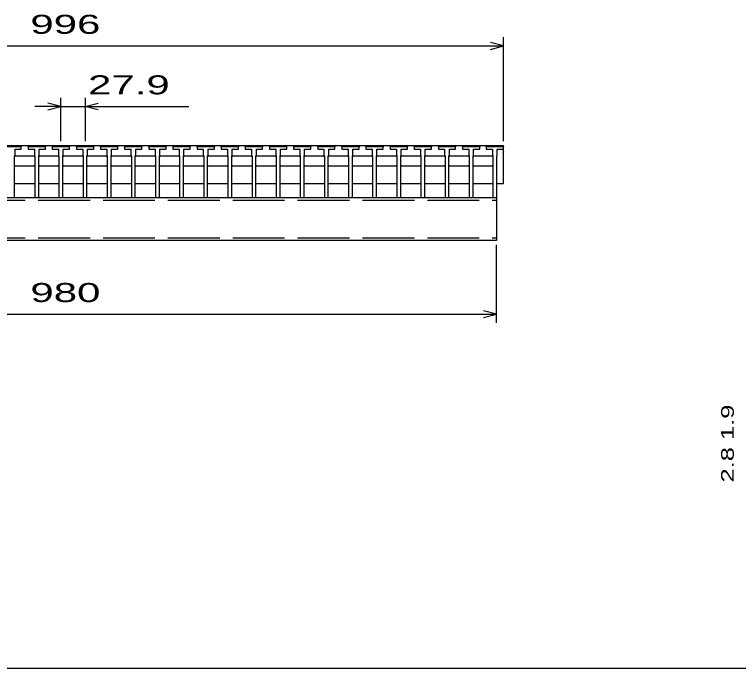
# Model space of a CAD drawing. Units: millimetres, scale not verified. Extents: x -1820 to 1731, y -1282 to 1054.
# Drawn here: x -988 to -151, y -1146 to -391 of the extents above; entities that cross this region are included whole.
import ezdxf
from ezdxf.enums import TextEntityAlignment as Align

# ---------------------------------------------------------------- set-up
doc = ezdxf.new("R2010")
doc.units = ezdxf.units.MM
doc.header["$LTSCALE"] = 10
doc.linetypes.add('DASHED', pattern=[7.5, 6, -1.5])
for name, color, linetype, lineweight in [('0_2', 150, 'Continuous', 25), ('16', 3, 'Continuous', 25), ('22', 2, 'Continuous', 25), ('32', 4, 'Continuous', 25)]:
    doc.layers.add(name, color=color, linetype=linetype, lineweight=lineweight)
doc.styles.add('ベクトル', font='')
doc.styles.get('ベクトル').set_extended_font_data('ベクトル')

msp = doc.modelspace()

# ---------------------------------------------------------------- linework, layer by layer
at = {"layer": '0_2'}
msp.add_line((1731, -1146.5), (-1729, -1146.5), dxfattribs=at)
at = {"layer": '16'}
for p, q in [((-1419, -542), (-423, -542)), ((-980.5, -543.5), (-1000.5, -543.5)), ((-984.4, -543.5), (-983.9, -542)), ((-983.9, -542), (-981, -542)), ((-981, -542), (-980.5, -543.5)), ((-980.5, -546.5), (-980.5, -543.5)), ((-972.6, -543.5), (-972.1, -542)), ((-972.6, -543.5), (-972.6, -546.5)), ((-952.6, -543.5), (-972.6, -543.5)), ((-972.1, -542), (-969.2, -542)), ((-969.2, -542), (-968.7, -543.5)), ((-964.55, -543.5), (-964.05, -542)), ((-964.05, -542), (-961.15, -542)), ((-961.15, -542), (-960.65, -543.5)), ((-956.5, -543.5), (-956, -542)), ((-956, -542), (-953.1, -542)), ((-953.1, -542), (-952.6, -543.5)), ((-952.6, -546.5), (-952.6, -543.5)), ((-944.7, -543.5), (-944.2, -542)), ((-944.7, -543.5), (-944.7, -546.5)), ((-924.7, -543.5), (-944.7, -543.5)), ((-944.2, -542), (-941.3, -542)), ((-941.3, -542), (-940.8, -543.5)), ((-936.65, -543.5), (-936.15, -542)), ((-936.15, -542), (-933.25, -542)), ((-933.25, -542), (-932.75, -543.5)), ((-928.6, -543.5), (-928.1, -542)), ((-928.1, -542), (-925.2, -542)), ((-925.2, -542), (-924.7, -543.5)), ((-924.7, -546.5), (-924.7, -543.5)), ((-916.8, -543.5), (-916.3, -542)), ((-916.8, -543.5), (-916.8, -546.5)), ((-896.8, -543.5), (-916.8, -543.5)), ((-916.3, -542), (-913.4, -542)), ((-913.4, -542), (-912.9, -543.5)), ((-908.75, -543.5), (-908.25, -542)), ((-908.25, -542), (-905.35, -542)), ((-905.35, -542), (-904.85, -543.5)), ((-900.7, -543.5), (-900.2, -542)), ((-900.2, -542), (-897.3, -542)), ((-897.3, -542), (-896.8, -543.5)), ((-896.8, -546.5), (-896.8, -543.5)), ((-888.9, -543.5), (-888.4, -542)), ((-888.9, -543.5), (-888.9, -546.5)), ((-868.9, -543.5), (-888.9, -543.5)), ((-888.4, -542), (-885.5, -542)), ((-885.5, -542), (-885, -543.5)), ((-880.85, -543.5), (-880.35, -542)), ((-880.35, -542), (-877.45, -542)), ((-877.45, -542), (-876.95, -543.5)), ((-872.8, -543.5), (-872.3, -542)), ((-872.3, -542), (-869.4, -542)), ((-869.4, -542), (-868.9, -543.5)), ((-868.9, -546.5), (-868.9, -543.5)), ((-861, -543.5), (-860.5, -542)), ((-861, -543.5), (-861, -546.5)), ((-841, -543.5), (-861, -543.5)), ((-860.5, -542), (-857.6, -542)), ((-857.6, -542), (-857.1, -543.5)), ((-852.95, -543.5), (-852.45, -542)), ((-852.45, -542), (-849.55, -542)), ((-849.55, -542), (-849.05, -543.5)), ((-844.9, -543.5), (-844.4, -542)), ((-844.4, -542), (-841.5, -542)), ((-841.5, -542), (-841, -543.5)), ((-841, -546.5), (-841, -543.5)), ((-833.1, -543.5), (-832.6, -542)), ((-833.1, -543.5), (-833.1, -546.5)), ((-813.1, -543.5), (-833.1, -543.5)), ((-832.6, -542), (-829.7, -542)), ((-829.7, -542), (-829.2, -543.5)), ((-825.05, -543.5), (-824.55, -542)), ((-824.55, -542), (-821.65, -542)), ((-821.65, -542), (-821.15, -543.5)), ((-817, -543.5), (-816.5, -542)), ((-816.5, -542), (-813.6, -542)), ((-813.6, -542), (-813.1, -543.5)), ((-813.1, -546.5), (-813.1, -543.5)), ((-805.2, -543.5), (-804.7, -542)), ((-805.2, -543.5), (-805.2, -546.5)), ((-785.2, -543.5), (-805.2, -543.5)), ((-804.7, -542), (-801.8, -542)), ((-801.8, -542), (-801.3, -543.5)), ((-797.15, -543.5), (-796.65, -542)), ((-796.65, -542), (-793.75, -542)), ((-793.75, -542), (-793.25, -543.5)), ((-789.1, -543.5), (-788.6, -542)), ((-788.6, -542), (-785.7, -542)), ((-785.7, -542), (-785.2, -543.5)), ((-785.2, -546.5), (-785.2, -543.5)), ((-777.3, -543.5), (-776.8, -542)), ((-777.3, -543.5), (-777.3, -546.5)), ((-757.3, -543.5), (-777.3, -543.5)), ((-776.8, -542), (-773.9, -542)), ((-773.9, -542), (-773.4, -543.5)), ((-769.25, -543.5), (-768.75, -542)), ((-768.75, -542), (-765.85, -542)), ((-765.85, -542), (-765.35, -543.5)), ((-761.2, -543.5), (-760.7, -542)), ((-760.7, -542), (-757.8, -542)), ((-757.8, -542), (-757.3, -543.5)), ((-757.3, -546.5), (-757.3, -543.5)), ((-749.4, -543.5), (-748.9, -542)), ((-749.4, -543.5), (-749.4, -546.5)), ((-729.4, -543.5), (-749.4, -543.5)), ((-748.9, -542), (-746, -542)), ((-746, -542), (-745.5, -543.5)), ((-741.35, -543.5), (-740.85, -542)), ((-740.85, -542), (-737.95, -542)), ((-737.95, -542), (-737.45, -543.5)), ((-733.3, -543.5), (-732.8, -542)), ((-732.8, -542), (-729.9, -542)), ((-729.9, -542), (-729.4, -543.5)), ((-729.4, -546.5), (-729.4, -543.5)), ((-721.5, -543.5), (-721, -542)), ((-721.5, -543.5), (-721.5, -546.5)), ((-701.5, -543.5), (-721.5, -543.5)), ((-721, -542), (-718.1, -542)), ((-718.1, -542), (-717.6, -543.5)), ((-713.45, -543.5), (-712.95, -542)), ((-712.95, -542), (-710.05, -542)), ((-710.05, -542), (-709.55, -543.5)), ((-705.4, -543.5), (-704.9, -542)), ((-704.9, -542), (-702, -542)), ((-702, -542), (-701.5, -543.5)), ((-701.5, -546.5), (-701.5, -543.5)), ((-693.6, -543.5), (-693.1, -542)), ((-693.6, -543.5), (-693.6, -546.5)), ((-673.6, -543.5), (-693.6, -543.5)), ((-693.1, -542), (-690.2, -542)), ((-690.2, -542), (-689.7, -543.5)), ((-685.55, -543.5), (-685.05, -542)), ((-685.05, -542), (-682.15, -542)), ((-682.15, -542), (-681.65, -543.5)), ((-677.5, -543.5), (-677, -542)), ((-677, -542), (-674.1, -542)), ((-674.1, -542), (-673.6, -543.5)), ((-673.6, -546.5), (-673.6, -543.5)), ((-665.7, -543.5), (-665.2, -542)), ((-665.7, -543.5), (-665.7, -546.5)), ((-645.7, -543.5), (-665.7, -543.5)), ((-665.2, -542), (-662.3, -542)), ((-662.3, -542), (-661.8, -543.5)), ((-657.65, -543.5), (-657.15, -542)), ((-657.15, -542), (-654.25, -542)), ((-654.25, -542), (-653.75, -543.5)), ((-649.6, -543.5), (-649.1, -542)), ((-649.1, -542), (-646.2, -542)), ((-646.2, -542), (-645.7, -543.5)), ((-645.7, -546.5), (-645.7, -543.5)), ((-637.8, -543.5), (-637.3, -542)), ((-637.8, -543.5), (-637.8, -546.5)), ((-617.8, -543.5), (-637.8, -543.5)), ((-637.3, -542), (-634.4, -542)), ((-634.4, -542), (-633.9, -543.5)), ((-629.75, -543.5), (-629.25, -542)), ((-629.25, -542), (-626.35, -542)), ((-626.35, -542), (-625.85, -543.5)), ((-621.7, -543.5), (-621.2, -542)), ((-621.2, -542), (-618.3, -542)), ((-618.3, -542), (-617.8, -543.5)), ((-617.8, -546.5), (-617.8, -543.5)), ((-609.9, -543.5), (-609.4, -542)), ((-609.9, -543.5), (-609.9, -546.5)), ((-589.9, -543.5), (-609.9, -543.5)), ((-609.4, -542), (-606.5, -542)), ((-606.5, -542), (-606, -543.5)), ((-601.85, -543.5), (-601.35, -542)), ((-601.35, -542), (-598.45, -542)), ((-598.45, -542), (-597.95, -543.5)), ((-593.8, -543.5), (-593.3, -542)), ((-593.3, -542), (-590.4, -542)), ((-590.4, -542), (-589.9, -543.5)), ((-589.9, -546.5), (-589.9, -543.5)), ((-582, -543.5), (-581.5, -542)), ((-582, -543.5), (-582, -546.5)), ((-562, -543.5), (-582, -543.5)), ((-581.5, -542), (-578.6, -542)), ((-578.6, -542), (-578.1, -543.5)), ((-573.95, -543.5), (-573.45, -542)), ((-573.45, -542), (-570.55, -542)), ((-570.55, -542), (-570.05, -543.5)), ((-565.9, -543.5), (-565.4, -542)), ((-565.4, -542), (-562.5, -542)), ((-562.5, -542), (-562, -543.5)), ((-562, -546.5), (-562, -543.5)), ((-554.1, -543.5), (-553.6, -542)), ((-554.1, -543.5), (-554.1, -546.5)), ((-534.1, -543.5), (-554.1, -543.5)), ((-553.6, -542), (-550.7, -542)), ((-550.7, -542), (-550.2, -543.5)), ((-546.05, -543.5), (-545.55, -542)), ((-545.55, -542), (-542.65, -542)), ((-542.65, -542), (-542.15, -543.5)), ((-538, -543.5), (-537.5, -542)), ((-537.5, -542), (-534.6, -542)), ((-534.6, -542), (-534.1, -543.5)), ((-534.1, -546.5), (-534.1, -543.5)), ((-526.2, -543.5), (-525.7, -542)), ((-526.2, -543.5), (-526.2, -546.5)), ((-506.2, -543.5), (-526.2, -543.5)), ((-525.7, -542), (-522.8, -542)), ((-522.8, -542), (-522.3, -543.5)), ((-518.15, -543.5), (-517.65, -542)), ((-517.65, -542), (-514.75, -542)), ((-514.75, -542), (-514.25, -543.5)), ((-510.1, -543.5), (-509.6, -542)), ((-509.6, -542), (-506.7, -542)), ((-506.7, -542), (-506.2, -543.5)), ((-506.2, -546.5), (-506.2, -543.5)), ((-498.3, -543.5), (-497.8, -542)), ((-498.3, -543.5), (-498.3, -546.5)), ((-478.3, -543.5), (-498.3, -543.5)), ((-497.8, -542), (-494.9, -542)), ((-494.9, -542), (-494.4, -543.5)), ((-490.25, -543.5), (-489.75, -542)), ((-489.75, -542), (-486.85, -542)), ((-486.85, -542), (-486.35, -543.5)), ((-482.2, -543.5), (-481.7, -542)), ((-481.7, -542), (-478.8, -542)), ((-478.8, -542), (-478.3, -543.5)), ((-478.3, -546.5), (-478.3, -543.5)), ((-470.4, -543.5), (-469.9, -542)), ((-470.4, -543.5), (-470.4, -546.5)), ((-450.4, -543.5), (-470.4, -543.5)), ((-469.9, -542), (-467, -542)), ((-467, -542), (-466.5, -543.5)), ((-462.35, -543.5), (-461.85, -542)), ((-461.85, -542), (-458.95, -542)), ((-458.95, -542), (-458.45, -543.5)), ((-454.3, -543.5), (-453.8, -542)), ((-453.8, -542), (-450.9, -542)), ((-450.9, -542), (-450.4, -543.5)), ((-450.4, -546.5), (-450.4, -543.5)), ((-443, -543.5), (-442.5, -542)), ((-443, -543.5), (-443, -546.5)), ((-423, -543.5), (-443, -543.5)), ((-442.5, -542), (-439.6, -542)), ((-439.6, -542), (-439.1, -543.5)), ((-434.95, -543.5), (-434.45, -542)), ((-434.45, -542), (-431.55, -542)), ((-431.55, -542), (-431.05, -543.5)), ((-426.9, -543.5), (-426.4, -542)), ((-426.4, -542), (-423.5, -542)), ((-423.5, -542), (-423, -543.5)), ((-423, -586), (-423, -542)), ((-423, -546.5), (-423, -543.5)), ((-987.75, -553.5), (-987.75, -546.5)), ((-987.75, -546.5), (-980.5, -546.5)), ((-972.6, -546.5), (-965.35, -546.5)), ((-965.35, -546.5), (-965.35, -553.5)), ((-959.85, -553.5), (-959.85, -546.5)), ((-959.85, -546.5), (-952.6, -546.5)), ((-944.7, -546.5), (-937.45, -546.5)), ((-937.45, -546.5), (-937.45, -553.5)), ((-931.95, -553.5), (-931.95, -546.5)), ((-931.95, -546.5), (-924.7, -546.5)), ((-916.8, -546.5), (-909.55, -546.5)), ((-909.55, -546.5), (-909.55, -553.5)), ((-904.05, -553.5), (-904.05, -546.5)), ((-904.05, -546.5), (-896.8, -546.5)), ((-888.9, -546.5), (-881.65, -546.5)), ((-881.65, -546.5), (-881.65, -553.5)), ((-876.15, -553.5), (-876.15, -546.5)), ((-876.15, -546.5), (-868.9, -546.5)), ((-861, -546.5), (-853.75, -546.5)), ((-853.75, -546.5), (-853.75, -553.5)), ((-848.25, -553.5), (-848.25, -546.5)), ((-848.25, -546.5), (-841, -546.5)), ((-833.1, -546.5), (-825.85, -546.5)), ((-825.85, -546.5), (-825.85, -553.5)), ((-820.35, -553.5), (-820.35, -546.5)), ((-820.35, -546.5), (-813.1, -546.5)), ((-805.2, -546.5), (-797.95, -546.5)), ((-797.95, -546.5), (-797.95, -553.5)), ((-792.45, -553.5), (-792.45, -546.5)), ((-792.45, -546.5), (-785.2, -546.5)), ((-777.3, -546.5), (-770.05, -546.5)), ((-770.05, -546.5), (-770.05, -553.5)), ((-764.55, -553.5), (-764.55, -546.5)), ((-764.55, -546.5), (-757.3, -546.5)), ((-749.4, -546.5), (-742.15, -546.5)), ((-742.15, -546.5), (-742.15, -553.5)), ((-736.65, -553.5), (-736.65, -546.5)), ((-736.65, -546.5), (-729.4, -546.5)), ((-721.5, -546.5), (-714.25, -546.5)), ((-714.25, -546.5), (-714.25, -553.5)), ((-708.75, -553.5), (-708.75, -546.5)), ((-708.75, -546.5), (-701.5, -546.5)), ((-693.6, -546.5), (-686.35, -546.5)), ((-686.35, -546.5), (-686.35, -553.5)), ((-680.85, -553.5), (-680.85, -546.5)), ((-680.85, -546.5), (-673.6, -546.5)), ((-665.7, -546.5), (-658.45, -546.5)), ((-658.45, -546.5), (-658.45, -553.5)), ((-652.95, -553.5), (-652.95, -546.5)), ((-652.95, -546.5), (-645.7, -546.5)), ((-637.8, -546.5), (-630.55, -546.5)), ((-630.55, -546.5), (-630.55, -553.5)), ((-625.05, -553.5), (-625.05, -546.5)), ((-625.05, -546.5), (-617.8, -546.5)), ((-609.9, -546.5), (-602.65, -546.5)), ((-602.65, -546.5), (-602.65, -553.5)), ((-597.15, -553.5), (-597.15, -546.5)), ((-597.15, -546.5), (-589.9, -546.5)), ((-582, -546.5), (-574.75, -546.5)), ((-574.75, -546.5), (-574.75, -553.5)), ((-569.25, -553.5), (-569.25, -546.5)), ((-569.25, -546.5), (-562, -546.5)), ((-554.1, -546.5), (-546.85, -546.5)), ((-546.85, -546.5), (-546.85, -553.5)), ((-541.35, -553.5), (-541.35, -546.5)), ((-541.35, -546.5), (-534.1, -546.5)), ((-526.2, -546.5), (-518.95, -546.5)), ((-518.95, -546.5), (-518.95, -553.5)), ((-513.45, -553.5), (-513.45, -546.5)), ((-513.45, -546.5), (-506.2, -546.5)), ((-498.3, -546.5), (-491.05, -546.5)), ((-491.05, -546.5), (-491.05, -553.5)), ((-485.55, -553.5), (-485.55, -546.5)), ((-485.55, -546.5), (-478.3, -546.5)), ((-470.4, -546.5), (-463.15, -546.5)), ((-463.15, -546.5), (-463.15, -553.5)), ((-457.65, -553.5), (-457.65, -546.5)), ((-457.65, -546.5), (-450.4, -546.5)), ((-443, -546.5), (-435.75, -546.5)), ((-435.75, -546.5), (-435.75, -553.5)), ((-430.25, -553.5), (-430.25, -546.5)), ((-430.25, -546.5), (-423, -546.5)), ((-988.25, -554), (-987.75, -553.5)), ((-988.25, -602), (-988.25, -554)), ((-988.25, -555), (-987.25, -554)), ((-987.25, -554), (-965.85, -554)), ((-965.85, -554), (-964.85, -555)), ((-965.35, -553.5), (-964.85, -554)), ((-964.85, -554), (-964.85, -602)), ((-960.35, -554), (-959.85, -553.5)), ((-960.35, -602), (-960.35, -554)), ((-960.35, -555), (-959.35, -554)), ((-959.35, -554), (-937.95, -554)), ((-937.95, -554), (-936.95, -555)), ((-937.45, -553.5), (-936.95, -554)), ((-936.95, -554), (-936.95, -602)), ((-932.45, -554), (-931.95, -553.5)), ((-932.45, -602), (-932.45, -554)), ((-932.45, -555), (-931.45, -554)), ((-931.45, -554), (-910.05, -554)), ((-910.05, -554), (-909.05, -555)), ((-909.55, -553.5), (-909.05, -554)), ((-909.05, -554), (-909.05, -602)), ((-904.55, -554), (-904.05, -553.5)), ((-904.55, -602), (-904.55, -554)), ((-904.55, -555), (-903.55, -554)), ((-903.55, -554), (-882.15, -554)), ((-882.15, -554), (-881.15, -555)), ((-881.65, -553.5), (-881.15, -554)), ((-881.15, -554), (-881.15, -602)), ((-876.65, -554), (-876.15, -553.5)), ((-876.65, -602), (-876.65, -554)), ((-876.65, -555), (-875.65, -554)), ((-875.65, -554), (-854.25, -554)), ((-854.25, -554), (-853.25, -555)), ((-853.75, -553.5), (-853.25, -554)), ((-853.25, -554), (-853.25, -602)), ((-848.75, -554), (-848.25, -553.5)), ((-848.75, -602), (-848.75, -554)), ((-848.75, -555), (-847.75, -554)), ((-847.75, -554), (-826.35, -554)), ((-826.35, -554), (-825.35, -555)), ((-825.85, -553.5), (-825.35, -554)), ((-825.35, -554), (-825.35, -602)), ((-820.85, -554), (-820.35, -553.5)), ((-820.85, -602), (-820.85, -554)), ((-820.85, -555), (-819.85, -554)), ((-819.85, -554), (-798.45, -554)), ((-798.45, -554), (-797.45, -555)), ((-797.95, -553.5), (-797.45, -554)), ((-797.45, -554), (-797.45, -602)), ((-792.95, -554), (-792.45, -553.5)), ((-792.95, -602), (-792.95, -554)), ((-792.95, -555), (-791.95, -554)), ((-791.95, -554), (-770.55, -554)), ((-770.55, -554), (-769.55, -555)), ((-770.05, -553.5), (-769.55, -554)), ((-769.55, -554), (-769.55, -602)), ((-765.05, -554), (-764.55, -553.5)), ((-765.05, -602), (-765.05, -554)), ((-765.05, -555), (-764.05, -554)), ((-764.05, -554), (-742.65, -554)), ((-742.65, -554), (-741.65, -555)), ((-742.15, -553.5), (-741.65, -554)), ((-741.65, -554), (-741.65, -602)), ((-737.15, -554), (-736.65, -553.5)), ((-737.15, -602), (-737.15, -554)), ((-737.15, -555), (-736.15, -554)), ((-736.15, -554), (-714.75, -554)), ((-714.75, -554), (-713.75, -555)), ((-714.25, -553.5), (-713.75, -554)), ((-713.75, -554), (-713.75, -602)), ((-709.25, -554), (-708.75, -553.5)), ((-709.25, -602), (-709.25, -554)), ((-709.25, -555), (-708.25, -554)), ((-708.25, -554), (-686.85, -554)), ((-686.85, -554), (-685.85, -555)), ((-686.35, -553.5), (-685.85, -554)), ((-685.85, -554), (-685.85, -602)), ((-681.35, -554), (-680.85, -553.5)), ((-681.35, -602), (-681.35, -554)), ((-681.35, -555), (-680.35, -554)), ((-680.35, -554), (-658.95, -554)), ((-658.95, -554), (-657.95, -555)), ((-658.45, -553.5), (-657.95, -554)), ((-657.95, -554), (-657.95, -602)), ((-653.45, -554), (-652.95, -553.5)), ((-653.45, -602), (-653.45, -554)), ((-653.45, -555), (-652.45, -554)), ((-652.45, -554), (-631.05, -554)), ((-631.05, -554), (-630.05, -555)), ((-630.55, -553.5), (-630.05, -554)), ((-630.05, -554), (-630.05, -602)), ((-625.55, -554), (-625.05, -553.5)), ((-625.55, -602), (-625.55, -554)), ((-625.55, -555), (-624.55, -554)), ((-624.55, -554), (-603.15, -554)), ((-603.15, -554), (-602.15, -555)), ((-602.65, -553.5), (-602.15, -554)), ((-602.15, -554), (-602.15, -602)), ((-597.65, -554), (-597.15, -553.5)), ((-597.65, -602), (-597.65, -554)), ((-597.65, -555), (-596.65, -554)), ((-596.65, -554), (-575.25, -554)), ((-575.25, -554), (-574.25, -555)), ((-574.75, -553.5), (-574.25, -554)), ((-574.25, -554), (-574.25, -602)), ((-569.75, -554), (-569.25, -553.5)), ((-569.75, -602), (-569.75, -554)), ((-569.75, -555), (-568.75, -554)), ((-568.75, -554), (-547.35, -554)), ((-547.35, -554), (-546.35, -555)), ((-546.85, -553.5), (-546.35, -554)), ((-546.35, -554), (-546.35, -602)), ((-541.85, -554), (-541.35, -553.5)), ((-541.85, -602), (-541.85, -554)), ((-541.85, -555), (-540.85, -554)), ((-540.85, -554), (-519.45, -554)), ((-519.45, -554), (-518.45, -555)), ((-518.95, -553.5), (-518.45, -554)), ((-518.45, -554), (-518.45, -602)), ((-513.95, -554), (-513.45, -553.5)), ((-513.95, -602), (-513.95, -554)), ((-513.95, -555), (-512.95, -554)), ((-512.95, -554), (-491.55, -554)), ((-491.55, -554), (-490.55, -555)), ((-491.05, -553.5), (-490.55, -554)), ((-490.55, -554), (-490.55, -602)), ((-486.05, -554), (-485.55, -553.5)), ((-486.05, -602), (-486.05, -554)), ((-486.05, -555), (-485.05, -554)), ((-485.05, -554), (-463.65, -554)), ((-463.65, -554), (-462.65, -555)), ((-463.15, -553.5), (-462.65, -554)), ((-462.65, -554), (-462.65, -602)), ((-458.15, -554), (-457.65, -553.5)), ((-458.15, -602), (-458.15, -554)), ((-458.15, -555), (-457.15, -554)), ((-457.15, -554), (-436.25, -554)), ((-436.25, -554), (-435.25, -555)), ((-435.75, -553.5), (-435.25, -554)), ((-435.25, -554), (-435.25, -602)), ((-430.75, -554), (-430.25, -553.5)), ((-430.75, -602), (-430.75, -554)), ((-987.25, -566), (-988.25, -565)), ((-965.85, -566), (-987.25, -566)), ((-964.85, -565), (-965.85, -566)), ((-959.35, -566), (-960.35, -565)), ((-937.95, -566), (-959.35, -566)), ((-936.95, -565), (-937.95, -566)), ((-931.45, -566), (-932.45, -565)), ((-910.05, -566), (-931.45, -566)), ((-909.05, -565), (-910.05, -566)), ((-903.55, -566), (-904.55, -565)), ((-882.15, -566), (-903.55, -566)), ((-881.15, -565), (-882.15, -566)), ((-875.65, -566), (-876.65, -565)), ((-854.25, -566), (-875.65, -566)), ((-853.25, -565), (-854.25, -566)), ((-847.75, -566), (-848.75, -565)), ((-826.35, -566), (-847.75, -566)), ((-825.35, -565), (-826.35, -566)), ((-819.85, -566), (-820.85, -565)), ((-798.45, -566), (-819.85, -566)), ((-797.45, -565), (-798.45, -566)), ((-791.95, -566), (-792.95, -565)), ((-770.55, -566), (-791.95, -566)), ((-769.55, -565), (-770.55, -566)), ((-764.05, -566), (-765.05, -565)), ((-742.65, -566), (-764.05, -566)), ((-741.65, -565), (-742.65, -566)), ((-736.15, -566), (-737.15, -565)), ((-714.75, -566), (-736.15, -566)), ((-713.75, -565), (-714.75, -566)), ((-708.25, -566), (-709.25, -565)), ((-686.85, -566), (-708.25, -566)), ((-685.85, -565), (-686.85, -566)), ((-680.35, -566), (-681.35, -565)), ((-658.95, -566), (-680.35, -566)), ((-657.95, -565), (-658.95, -566)), ((-652.45, -566), (-653.45, -565)), ((-631.05, -566), (-652.45, -566)), ((-630.05, -565), (-631.05, -566)), ((-624.55, -566), (-625.55, -565)), ((-603.15, -566), (-624.55, -566)), ((-602.15, -565), (-603.15, -566)), ((-596.65, -566), (-597.65, -565)), ((-575.25, -566), (-596.65, -566)), ((-574.25, -565), (-575.25, -566)), ((-568.75, -566), (-569.75, -565)), ((-547.35, -566), (-568.75, -566)), ((-546.35, -565), (-547.35, -566)), ((-540.85, -566), (-541.85, -565)), ((-519.45, -566), (-540.85, -566)), ((-518.45, -565), (-519.45, -566)), ((-512.95, -566), (-513.95, -565)), ((-491.55, -566), (-512.95, -566)), ((-490.55, -565), (-491.55, -566)), ((-485.05, -566), (-486.05, -565)), ((-463.65, -566), (-485.05, -566)), ((-462.65, -565), (-463.65, -566)), ((-457.15, -566), (-458.15, -565)), ((-436.25, -566), (-457.15, -566)), ((-435.25, -565), (-436.25, -566)), ((-988.25, -586), (-964.85, -586)), ((-960.35, -586), (-936.95, -586)), ((-932.45, -586), (-909.05, -586)), ((-904.55, -586), (-881.15, -586)), ((-876.65, -586), (-853.25, -586)), ((-848.75, -586), (-825.35, -586)), ((-820.85, -586), (-797.45, -586)), ((-792.95, -586), (-769.55, -586)), ((-765.05, -586), (-741.65, -586)), ((-737.15, -586), (-713.75, -586)), ((-709.25, -586), (-685.85, -586)), ((-681.35, -586), (-657.95, -586)), ((-653.45, -586), (-630.05, -586)), ((-625.55, -586), (-602.15, -586)), ((-597.65, -586), (-574.25, -586)), ((-569.75, -586), (-546.35, -586)), ((-541.85, -586), (-518.45, -586)), ((-513.95, -586), (-490.55, -586)), ((-486.05, -586), (-462.65, -586)), ((-458.15, -586), (-435.25, -586)), ((-430.75, -586), (-423, -586)), ((-1411, -602), (-431, -602)), ((-992.75, -602), (-988.25, -602)), ((-964.85, -602), (-960.35, -602)), ((-936.95, -602), (-932.45, -602)), ((-909.05, -602), (-904.55, -602)), ((-881.15, -602), (-876.65, -602)), ((-853.25, -602), (-848.75, -602)), ((-825.35, -602), (-820.85, -602)), ((-797.45, -602), (-792.95, -602)), ((-769.55, -602), (-765.05, -602)), ((-741.65, -602), (-737.15, -602)), ((-713.75, -602), (-709.25, -602)), ((-685.85, -602), (-681.35, -602)), ((-657.95, -602), (-653.45, -602)), ((-630.05, -602), (-625.55, -602)), ((-602.15, -602), (-597.65, -602)), ((-574.25, -602), (-569.75, -602)), ((-546.35, -602), (-541.85, -602)), ((-518.45, -602), (-513.95, -602)), ((-490.55, -602), (-486.05, -602)), ((-462.65, -602), (-458.15, -602)), ((-435.25, -602), (-430.75, -602)), ((-431, -602), (-431, -652)), ((-431, -652), (-1411, -652))]:
    msp.add_line(p, q, dxfattribs=at)
at = {"layer": '16', "linetype": 'DASHED'}
for p, q in [((-1411, -605.2), (-431, -605.2)), ((-1411, -648.8), (-431, -648.8))]:
    msp.add_line(p, q, dxfattribs=at)
at = {"layer": '22', "color": 4}
for p, q in [((-423, -537), (-423, -417)), ((-423, -427), (-438, -423)), ((-1419, -427), (-423, -427)), ((-438, -431), (-423, -427)), ((-934.7, -497), (-949.7, -493)), ((-934.7, -537), (-934.7, -487)), ((-906.8, -487), (-906.8, -537)), ((-906.8, -497), (-891.8, -493)), ((-934.7, -497), (-964.7, -497)), ((-949.7, -501), (-934.7, -497)), ((-934.7, -497), (-906.8, -497)), ((-891.8, -501), (-906.8, -497)), ((-906.8, -497), (-786.8, -497)), ((-431, -747), (-431, -657)), ((-431, -737), (-446, -733)), ((-1411, -737), (-431, -737)), ((-446, -741), (-431, -737))]:
    msp.add_line(p, q, dxfattribs=at)

# ---------------------------------------------------------------- texts
at = {"layer": '22', "style": 'ベクトル', "width": 1.65}
for s, p in [(' 996 ', (-983.5, -402)), (' 27.9 ', (-916.8, -472)), (' 980 ', (-983.5, -712))]:
    msp.add_text(s, height=21.99, dxfattribs=at).set_placement(p, align=Align.MIDDLE_LEFT)
at = {"layer": '32', "color": 2, "style": 'ベクトル', "width": 1.5}
msp.add_text('2.8 1.9', height=14.66, rotation=90, dxfattribs=at).set_placement((-164, -931.5), align=Align.MIDDLE_LEFT)

doc.saveas('drawing.dxf')
